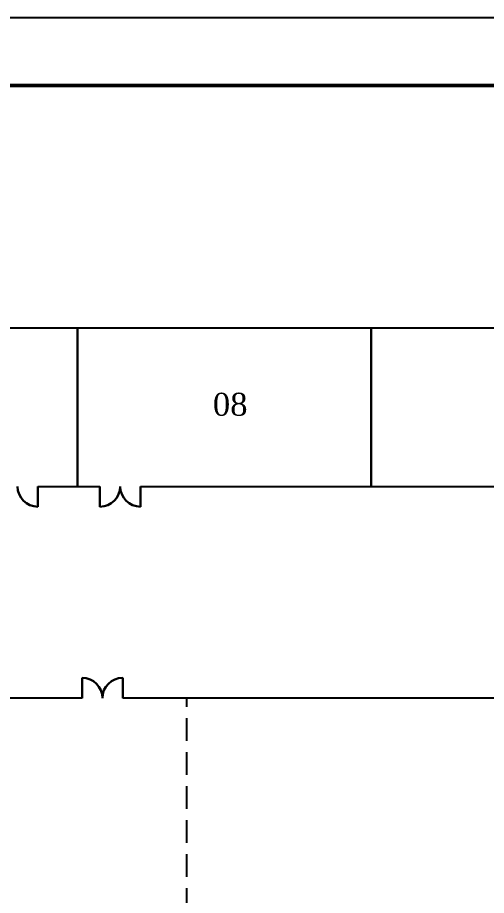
# Model space of a CAD drawing. Header units: inches. Extents: x 102447 to 288095, y 37526 to 105682.
# Drawn here: x 109329 to 110364, y 86588 to 88526 of the extents above; entities that cross this region are included whole.
import ezdxf

# ---------------------------------------------------------------- set-up
doc = ezdxf.new("R2010")
doc.units = ezdxf.units.IN
doc.header["$LTSCALE"] = 200
doc.header["$MEASUREMENT"] = 0
doc.linetypes.add('HIDDEN', pattern=[0.375, 0.25, -0.125])
doc.layers.add('chinh', color=7, linetype='Continuous', lineweight=50)
doc.layers.add('NET DUT', color=7, linetype='HIDDEN', lineweight=25)
doc.styles.get("Standard").update_dxf_attribs({"font": 'Font - TrueType - Arial.ttf'})

msp = doc.modelspace()

# ---------------------------------------------------------------- hatches: boundary and pattern name
h = msp.add_hatch()
h.set_pattern_fill('GRASS', color=3, scale=100)
h.set_pattern_definition([(90, (104411.36, 74460.45), (-70.71068, 70.71068), [18.75, -122.67136]), (45, (104411.36, 74460.45), (-70.7107, 70.7107), [18.75, -81.25]), (135, (104411.36, 74460.45), (-70.7107, -70.7107), [18.75, -81.25])])
h.paths.add_polyline_path([(112371.9, 86941.4, 0.414214), (112290.9, 87022.5), (111897.9, 87023.8), (111897.9, 85219), (112290.9, 85219, 0.414214), (112371.9, 85300), (112371.9, 85574.9)])
h.paths.add_polyline_path([(112371.9, 84739, 0.414214), (112290.9, 84820.1), (111897.9, 84820.1), (111897.9, 84804), (111897, 84804), (111897, 83962.7), (112290.9, 83962.7, 0.414214), (112371.9, 84043.8)])
h.paths.add_polyline_path([(109278.6, 83417.6), (108069.3, 83417.6, 0.414214), (108019.3, 83367.6), (108019.3, 82980.8), (109278.6, 82980.8)])
h.paths.add_polyline_path([(108257.2, 83344.8), (108693.5, 83344.8), (108693.5, 83053.6), (108257.2, 83053.6)], flags=16)
h.paths.add_polyline_path([(108857.5, 83199.2, -1), (109175.2, 83199.2, -1)], flags=16)
h.paths.add_polyline_path([(108963.6, 83150.6), (109063.7, 83150.6), (109063.7, 83258.8), (108963.6, 83258.8)], flags=8)
h.paths.add_polyline_path([(108411, 83150.3), (108511.2, 83150.3), (108511.2, 83258.4), (108411, 83258.4)], flags=8)

# ---------------------------------------------------------------- linework, layer by layer
for p, q in [((106322.3, 88526.1), (115132.3, 88526.1)), ((111120.4, 87023.8), (109561.1, 87023.8))]:
    msp.add_line(p, q)
at = {"linetype": 'Continuous', "lineweight": 30}
for p, q in [((109373.7, 87491.3), (109373.7, 87446.4)), ((109510.7, 87446.4), (109510.7, 87491.3)), ((109600.4, 87491.3), (109600.4, 87446.4)), ((109471.4, 87068.7), (109471.4, 87023.8)), ((109561.1, 87023.8), (109561.1, 87068.7))]:
    msp.add_line(p, q, dxfattribs=at)
at = {"linetype": 'Continuous'}
for points in [[(109373.7, 87491.3), (109461.5, 87491.3), (109461.5, 87840.8), (108448.1, 87840.8), (108448.1, 87491.3), (108494.3, 87491.3)], [(109600.4, 87491.3), (110109.4, 87491.3), (110109.4, 87840.8), (109461.5, 87840.8), (109461.5, 87491.3), (109510.7, 87491.3)], [(110650, 87491.3), (110841.8, 87491.3), (110841.8, 87840.8), (110109.4, 87840.8), (110109.4, 87491.3), (110560.3, 87491.3)], [(109471.4, 87023.8), (108411.7, 87023.8), (108411.7, 84641), (108447.8, 84641)]]:
    msp.add_lwpolyline(points, dxfattribs=at)
at = {"linetype": 'Continuous', "lineweight": 30}
for centre, start, end in [((109373.7, 87491.3), 180, 270), ((109510.7, 87491.3), 270, 0), ((109600.4, 87491.3), 180, 270), ((109471.4, 87023.8), 0, 90), ((109561.1, 87023.8), 90, 180)]:
    msp.add_arc(centre, 44.9, start, end, dxfattribs=at)
at = {"layer": 'chinh', "ltscale": 15}
msp.add_lwpolyline([(106572.3, 82436.1), (114982.3, 82436.1), (114982.3, 88376.1), (106572.3, 88376.1)], close=True, dxfattribs=at)
at = {"layer": 'NET DUT'}
msp.add_line((109702.3, 86554.6), (109702.3, 87023.8), dxfattribs=at)

# ---------------------------------------------------------------- texts
at = {"insert": (109798.4, 87672.1), "char_height": 50.663, "width": 1290.592, "attachment_point": 5}
msp.add_mtext('{\\fTimes New Roman|b0|i0|c0|p18;\\C7;08}', dxfattribs=at)

doc.saveas('drawing.dxf')
